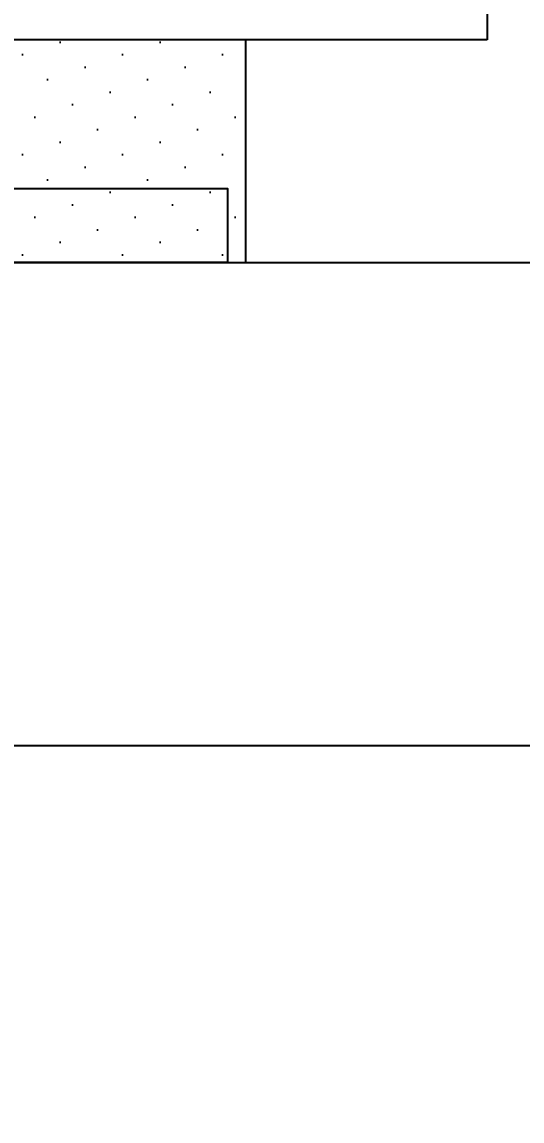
# Model space of a CAD drawing. Header units: inches. Extents: x 129892 to 140765, y 18172 to 24435.
# Drawn here: x 131127.72 to 131141.19, y 22501.89 to 22531.47 of the extents above; entities that cross this region are included whole.
import ezdxf

# ---------------------------------------------------------------- set-up
doc = ezdxf.new("R2010")
doc.units = ezdxf.units.IN
doc.header["$MEASUREMENT"] = 0
doc.header["$PDMODE"] = 66
doc.styles.add('EXCELSIOR', font='dim.shx', dxfattribs={"height": 45})
doc.dimstyles.new('EXCELSIOR', dxfattribs={"dimtxt": 50, "dimasz": 15, "dimexe": 20, "dimexo": 20, "dimgap": 10, "dimtad": 1, "dimdec": 0, "dimtxsty": 'EXCELSIOR', "dimblk": 'OBLIQUE', "dimcen": 2.5, "dimclrd": 1, "dimclre": 1, "dimclrt": 1, "dimadec": 0, "dimazin": 0, "dimtfac": 1, "dimtdec": 0, "dimtofl": 0, "dimtmove": 0, "dimatfit": 3, "dimfxl": 0, "dimlwd": 25, "dimarcsym": 0})

# ---------------------------------------------------------------- blocks, each defined once
blk = doc.blocks.new('_OBLIQUE')
at = {"color": 0, "linetype": 'ByBlock'}
blk.add_line((-0.5, -0.5), (0.5, 0.5), dxfattribs=at)
blk = doc.blocks.new('*D152')
at = {"color": 1, "lineweight": -2}
for p, q in [((130271.255, 22588.589), (130271.255, 22976.855)), ((130391.255, 22311.335), (130391.255, 22976.855))]:
    blk.add_line(p, q, dxfattribs=at)
at = {"color": 1, "lineweight": 25}
for p, q in [((130271.255, 22956.855), (130391.255, 22956.855)), ((130391.255, 22956.855), (131169.826, 22956.855))]:
    blk.add_line(p, q, dxfattribs=at)
at = {"layer": 'Defpoints', "color": 0}
for p in [(130391.255, 22956.855), (130271.255, 22568.589), (130391.255, 22291.335)]:
    blk.add_point(p, dxfattribs=at)
at = {"color": 1, "lineweight": 25, "xscale": 15, "yscale": 15, "zscale": 15, "rotation": 180}
blk.add_blockref('_OBLIQUE', (130271.255, 22956.855), dxfattribs=at)
at = {"color": 1, "lineweight": 25, "xscale": 15, "yscale": 15, "zscale": 15}
blk.add_blockref('_OBLIQUE', (130391.255, 22956.855), dxfattribs=at)
at = {"color": 1, "insert": (130788.041, 23001.141), "char_height": 45, "attachment_point": 5, "style": 'EXCELSIOR'}
blk.add_mtext('120 GRAB RAIL (TBC)', dxfattribs=at)

msp = doc.modelspace()

# ---------------------------------------------------------------- hatches: boundary and pattern name
h = msp.add_hatch()
h.set_pattern_fill('DOTS', color=251, scale=0.6, angle=-45, style=0)
h.set_pattern_definition([(315, (313452.4149, 201916.7055), (1.0102788136, 0.3367596045), [0, -0.9525])])
h.paths.add_polyline_path([(131116.755, 22530.989), (131116.755, 22524.989), (131133.755, 22524.989), (131133.755, 22530.989)])

# ---------------------------------------------------------------- linework, layer by layer
for points in [[(131133.255, 22524.989), (131111.255, 22524.989), (131111.255, 22548.489), (131091.255, 22548.489), (131091.255, 22549.989), (131113.255, 22549.989), (131113.255, 22526.989), (131133.255, 22526.989)], [(131110.255, 22524.989), (131271.911, 22524.989), (131271.911, 22511.989), (131110.255, 22511.989)]]:
    msp.add_lwpolyline(points, close=True)
at = {"color": 251}
for points in [[(130193.905, 22543.989), (131140.255, 22543.989), (131140.255, 22530.989), (130193.905, 22530.989)], [(131116.755, 22530.989), (131116.755, 22524.989), (131133.755, 22524.989), (131133.755, 22530.989)]]:
    msp.add_lwpolyline(points, close=True, dxfattribs=at)

# ---------------------------------------------------------------- dimensions: what is measured, and where the dimension line sits
at = {"color": 2}
dim = msp.add_linear_dim(base=(130391.255, 22956.855), p1=(130271.255, 22568.589), p2=(130391.255, 22291.335), text='<> GRAB RAIL (TBC)', dimstyle='EXCELSIOR', dxfattribs=at)
dim.commit()
dim.dimension.update_dxf_attribs({"geometry": '*D152', "text_midpoint": (130788.041, 23001.141)})

doc.saveas('drawing.dxf')
